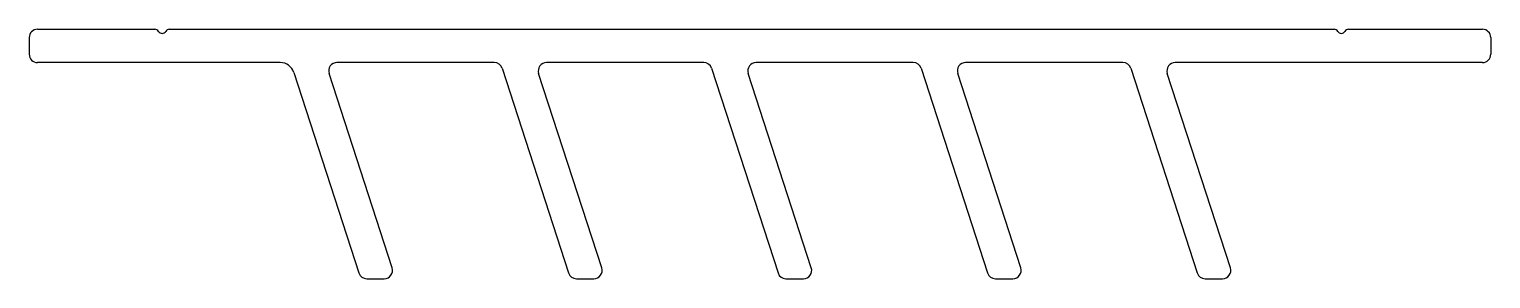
# Model space of a CAD drawing. Extents: x 3351.7 to 3439.7, y 1093.2 to 1108.2.
import ezdxf

# ---------------------------------------------------------------- set-up
doc = ezdxf.new("R2010")
doc.units = 0
doc.layers.get('0').update_dxf_attribs({"linetype": 'CONTINUOUS'})

msp = doc.modelspace()

# ---------------------------------------------------------------- linework, layer by layer
for p, q in [((3352.234, 1108.163), (3359.301, 1108.163)), ((3360.167, 1108.163), (3430.301, 1108.163)), ((3431.167, 1108.163), (3439.234, 1108.163)), ((3351.734, 1107.663), (3351.734, 1106.663)), ((3439.734, 1107.663), (3439.734, 1106.663)), ((3366.846, 1106.163), (3352.234, 1106.163)), ((3379.727, 1106.163), (3370.264, 1106.163)), ((3392.345, 1106.163), (3382.882, 1106.163)), ((3404.962, 1106.163), (3395.499, 1106.163)), ((3417.58, 1106.163), (3408.117, 1106.163)), ((3439.234, 1106.163), (3420.734, 1106.163)), ((3367.667, 1105.567), (3371.585, 1093.509)), ((3373.587, 1093.818), (3369.789, 1105.509)), ((3380.203, 1105.818), (3384.202, 1093.509)), ((3386.205, 1093.818), (3382.406, 1105.509)), ((3392.82, 1105.818), (3396.82, 1093.509)), ((3398.822, 1093.818), (3395.024, 1105.509)), ((3405.438, 1105.818), (3409.437, 1093.509)), ((3411.44, 1093.818), (3407.641, 1105.509)), ((3418.056, 1105.818), (3422.055, 1093.509)), ((3424.057, 1093.818), (3420.259, 1105.509)), ((3372.06, 1093.163), (3373.112, 1093.163)), ((3384.678, 1093.163), (3385.729, 1093.163)), ((3397.295, 1093.163), (3398.347, 1093.163)), ((3409.913, 1093.163), (3410.964, 1093.163)), ((3422.531, 1093.163), (3423.582, 1093.163))]:
    msp.add_line(p, q)
for centre, radius, start, end in [((3352.234, 1107.663), 0.5, 90, 180), ((3359.301, 1107.913), 0.25, 30, 90), ((3359.734, 1108.163), 0.25, 210, 330), ((3360.167, 1107.913), 0.25, 90, 150), ((3430.301, 1107.913), 0.25, 30, 90), ((3430.734, 1108.163), 0.25, 210, 330), ((3431.167, 1107.913), 0.25, 90, 149.99992), ((3439.234, 1107.663), 0.5, 0, 90), ((3352.234, 1106.663), 0.5, 180, 270), ((3366.846, 1105.301), 0.863, 18, 90), ((3370.264, 1105.663), 0.5, 90, 198), ((3379.727, 1105.663), 0.5, 18, 90), ((3382.882, 1105.663), 0.5, 90, 198), ((3392.345, 1105.663), 0.5, 18, 90), ((3395.499, 1105.663), 0.5, 90, 198), ((3404.962, 1105.663), 0.5, 18, 90), ((3408.117, 1105.663), 0.5, 90, 198), ((3417.58, 1105.663), 0.5, 18, 90), ((3420.734, 1105.663), 0.5, 90, 198), ((3439.234, 1106.663), 0.5, 270, 0), ((3372.06, 1093.663), 0.5, 198, 270), ((3373.112, 1093.663), 0.5, 270, 17.99995), ((3384.678, 1093.663), 0.5, 198, 270), ((3385.729, 1093.663), 0.5, 270, 17.99995), ((3397.295, 1093.663), 0.5, 198, 270), ((3398.347, 1093.663), 0.5, 270, 17.99995), ((3409.913, 1093.663), 0.5, 198, 270), ((3410.964, 1093.663), 0.5, 270, 17.99992), ((3422.531, 1093.663), 0.5, 198, 270), ((3423.582, 1093.663), 0.5, 270, 17.99995)]:
    msp.add_arc(centre, radius, start, end)

doc.saveas('drawing.dxf')
